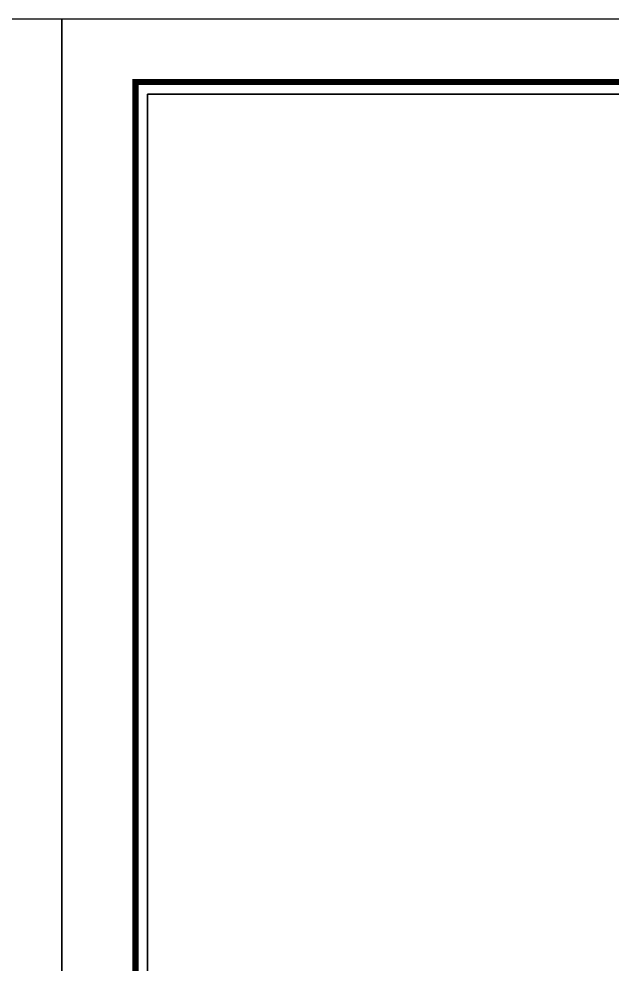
# Model space of a CAD drawing. Header units: inches. Extents: x 315041 to 662841, y -45540 to -35018.
# Drawn here: x 331979.3 to 332064.5, y -38412.7 to -38276.7 of the extents above; entities that cross this region are included whole.
import ezdxf

# ---------------------------------------------------------------- set-up
doc = ezdxf.new("R2010")
doc.units = ezdxf.units.IN
doc.header["$MEASUREMENT"] = 0
for name, color, linetype in [('2', 2, 'Continuous'), ('7', 7, 'Continuous'), ('BAO KHUNG', 31, 'Continuous')]:
    doc.layers.add(name, color=color, linetype=linetype)

# ---------------------------------------------------------------- blocks, each defined once
blk = doc.blocks.new('A$C75D82031')
at = {"layer": '2', "color": 157, "linetype": 'Continuous'}
blk.add_lwpolyline([(0, 420), (594, 420), (594, 0), (0, 0)], close=True, dxfattribs=at)
at = {"layer": '7', "color": 147, "linetype": 'Continuous'}
blk.add_lwpolyline([(12.33, 57.61), (581.67, 57.61), (581.67, 409.19), (12.33, 409.19)], close=True, dxfattribs=at)
at = {"layer": 'BAO KHUNG', "color": 167, "linetype": 'Continuous', "const_width": 0.871}
blk.add_lwpolyline([(10.59, 9.07), (583.41, 9.07), (583.41, 410.93), (10.59, 410.93)], close=True, dxfattribs=at)
blk = doc.blocks.new('A$C4DC60D06')
at = {"color": 8}
blk.add_lwpolyline([(0, 351.58), (284.669, 351.58), (284.669, 0), (0, 0)], close=True, dxfattribs=at)

msp = doc.modelspace()

# ---------------------------------------------------------------- block references
at = {"color": 1}
for p in [(331391.4423, -38696.7186), (331985.4423, -38696.7186)]:
    msp.add_blockref('A$C75D82031', p, dxfattribs=at)

# ---------------------------------------------------------------- next in the draw order: block references
at = {"color": 8}
msp.add_blockref('A$C4DC60D06', (331997.7733, -38639.1085), dxfattribs=at)

doc.saveas('drawing.dxf')
